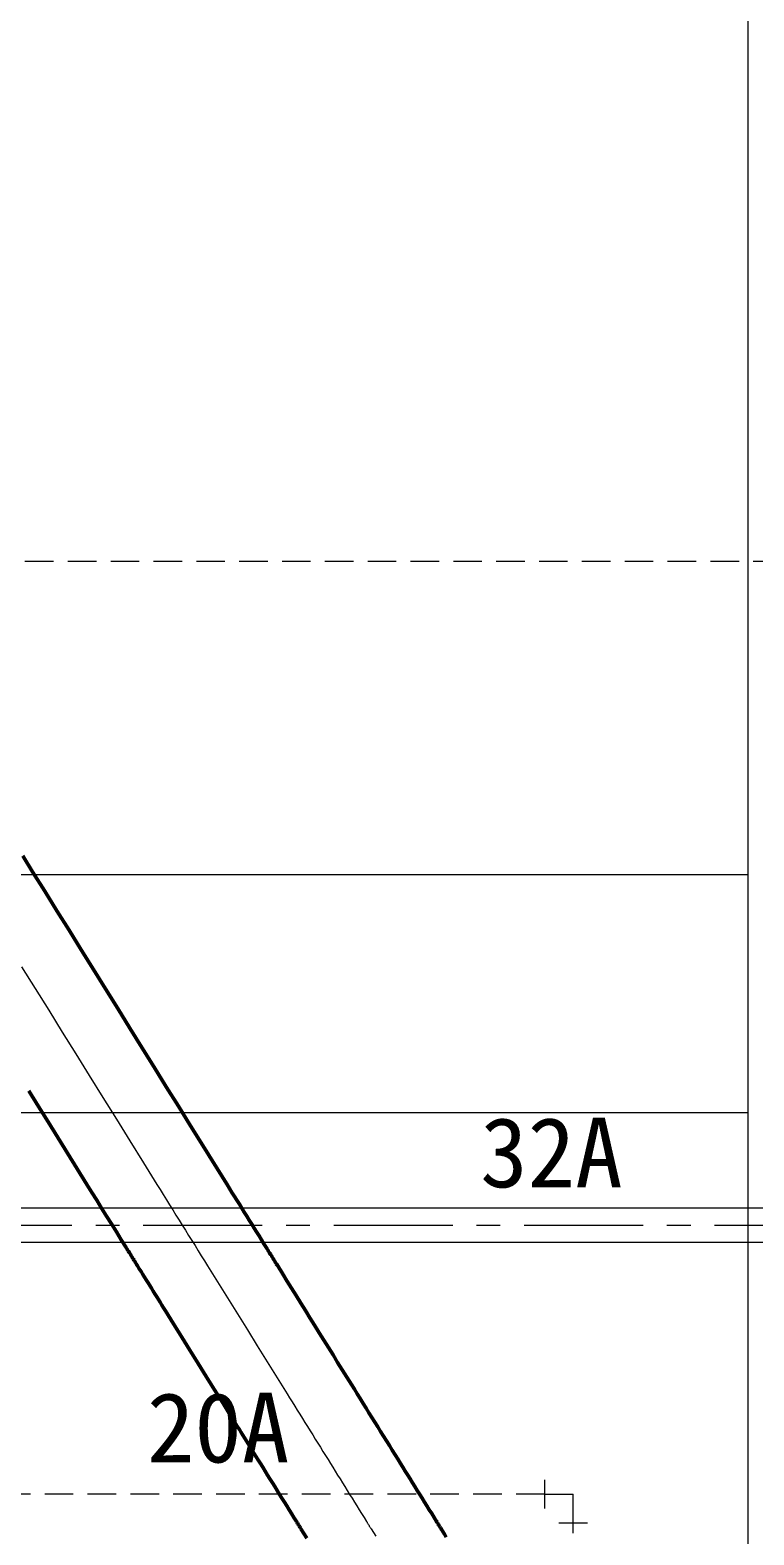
# Model space of a CAD drawing. Units: millimetres at full size. Extents: x -12803 to 120774, y -9413 to 101127.
# Drawn here: x 15130 to 16043, y 24189 to 26085 of the extents above; entities that cross this region are included whole.
import ezdxf
from ezdxf.enums import TextEntityAlignment as Align

# ---------------------------------------------------------------- set-up
doc = ezdxf.new("R2010")
doc.units = ezdxf.units.MM
doc.header["$LTSCALE"] = 30
doc.linetypes.add('CHAIN1', pattern=[8, 5, -1, 1, -1])
doc.linetypes.add('DASHED1', pattern=[1.8, 1.2, -0.6])
for name, color, linetype, lineweight in [('0-1_1-2', 7, 'Continuous', 15), ('9-2_配管－給湯１２：ＨＴＬＰ（ＵＸ）', 3, 'Continuous', 20), ('9-4_配管－ガス３：ねじ込み', 3, 'Continuous', 20), ('9-B_ダクト－ＥＡ・丸ダクト：排気', 134, 'Continuous', 50)]:
    doc.layers.add(name, color=color, linetype=linetype, lineweight=lineweight)
doc.styles.add('ＭＳ ゴシック', font='')
doc.styles.get('ＭＳ ゴシック').set_extended_font_data('MS Gothic')

msp = doc.modelspace()

# ---------------------------------------------------------------- linework, layer by layer
at = {"layer": '0-1_1-2'}
for p, q in [((16035, 26371.26), (16035, 18871.26)), ((10385, 25021.26), (16035, 25021.26)), ((10385, 24721.26), (16035, 24721.26))]:
    msp.add_line(p, q, dxfattribs=at)
at = {"layer": '9-2_配管－給湯１２：ＨＴＬＰ（ＵＸ）'}
for p, q in [((16778, 24600.53), (14313.19, 24600.53)), ((14313.19, 24557.83), (16778, 24557.83))]:
    msp.add_line(p, q, dxfattribs=at)
at = {"layer": '9-2_配管－給湯１２：ＨＴＬＰ（ＵＸ）', "color": 7, "linetype": 'CHAIN1', "lineweight": 15}
msp.add_line((14313.19, 24579.18), (16778, 24579.18), dxfattribs=at)
at = {"layer": '9-4_配管－ガス３：ねじ込み', "linetype": 'DASHED1'}
for p, q in [((17860.08, 25415.27), (14971, 25415.27)), ((15779, 24258.25), (15779, 24222.25)), ((15779, 24240.25), (14971, 24240.25)), ((15779, 24240.25), (15815, 24240.25)), ((15815, 24204.25), (15815, 24240.25)), ((15797, 24204.25), (15833, 24204.25)), ((15815, 24191.01), (15815, 24204.25))]:
    msp.add_line(p, q, dxfattribs=at)
at = {"layer": '9-B_ダクト－ＥＡ・丸ダクト：排気'}
for p, q in [((15363.47, 24655.16), (15378.78, 24630.53)), ((15415.61, 24287.28), (15417.74, 24283.85))]:
    msp.add_line(p, q, dxfattribs=at)
for points in [[(15121.27, 25044.61), (15133.69, 25024.63), (15149.01, 25000), (15164.33, 24975.37), (15179.65, 24950.74), (15194.97, 24926.11), (15210.28, 24901.48), (15225.6, 24876.84), (15240.92, 24852.21), (15256.24, 24827.58), (15271.56, 24802.95), (15286.88, 24778.32), (15302.19, 24753.69), (15317.51, 24729.05), (15332.83, 24704.42), (15348.15, 24679.79), (15363.47, 24655.16)], [(15128.71, 24748.61), (15140.95, 24728.93), (15153.19, 24709.25), (15165.43, 24689.57), (15177.67, 24669.89), (15189.9, 24650.21), (15202.14, 24630.53)], [(15266.01, 24527.83), (15268.2, 24524.31), (15270.39, 24520.79), (15272.58, 24517.27), (15274.77, 24513.75), (15276.96, 24510.23), (15279.15, 24506.71), (15281.33, 24503.19), (15283.52, 24499.67), (15285.71, 24496.15), (15287.9, 24492.63), (15290.09, 24489.11), (15292.28, 24485.59), (15294.47, 24482.07), (15296.66, 24478.55), (15298.84, 24475.03), (15301.03, 24471.51), (15311.35, 24454.92), (15321.67, 24438.33), (15331.99, 24421.73), (15342.31, 24405.14), (15352.63, 24388.54), (15362.95, 24371.95), (15373.27, 24355.36), (15383.59, 24338.76), (15385.72, 24335.33), (15387.86, 24331.9), (15389.99, 24328.47), (15392.13, 24325.03), (15394.26, 24321.6), (15396.4, 24318.17), (15398.53, 24314.74), (15400.67, 24311.3), (15402.8, 24307.87), (15404.93, 24304.44), (15407.07, 24301.01), (15409.2, 24297.58), (15411.34, 24294.14), (15413.47, 24290.71), (15415.61, 24287.28)], [(15442.65, 24527.83), (15448.46, 24518.49), (15454.27, 24509.15), (15460.08, 24499.8), (15465.89, 24490.46), (15471.7, 24481.12), (15477.51, 24471.78), (15483.32, 24462.44), (15489.13, 24453.1), (15494.93, 24443.76), (15500.74, 24434.42), (15506.55, 24425.08), (15512.36, 24415.73), (15518.17, 24406.39), (15523.98, 24397.05), (15529.79, 24387.71), (15535.6, 24378.37), (15539.27, 24372.46), (15542.95, 24366.55), (15546.62, 24360.65), (15550.29, 24354.74), (15553.97, 24348.83), (15557.64, 24342.92), (15561.32, 24337.02), (15564.99, 24331.11), (15568.66, 24325.2), (15572.34, 24319.29), (15576.01, 24313.38), (15579.69, 24307.48), (15583.36, 24301.57), (15587.03, 24295.66), (15590.71, 24289.75), (15594.38, 24283.85)]]:
    msp.add_lwpolyline(points, dxfattribs=at)
at = {"layer": '9-B_ダクト－ＥＡ・丸ダクト：排気', "color": 7, "linetype": 'CHAIN1', "lineweight": 15}
for points in [[(15119.87, 24904.84), (15136.93, 24877.41), (15153.99, 24849.98), (15171.05, 24822.55), (15188.11, 24795.11), (15205.17, 24767.68), (15222.23, 24740.25), (15239.29, 24712.82), (15256.35, 24685.39), (15273.41, 24657.96), (15290.46, 24630.53)], [(15354.33, 24527.83), (15366.84, 24507.71), (15379.35, 24487.6), (15391.86, 24467.49), (15404.37, 24447.37), (15416.87, 24427.26), (15429.38, 24407.15), (15441.89, 24387.03), (15454.4, 24366.92), (15457.63, 24361.73), (15460.86, 24356.54), (15464.09, 24351.34), (15467.31, 24346.15), (15470.54, 24340.96), (15473.77, 24335.77), (15477, 24330.58), (15480.23, 24325.38), (15483.46, 24320.19), (15486.69, 24315), (15489.92, 24309.81), (15493.15, 24304.61), (15496.38, 24299.42), (15499.6, 24294.23), (15502.83, 24289.04), (15506.06, 24283.85)]]:
    msp.add_lwpolyline(points, dxfattribs=at)
at = {"layer": '9-B_ダクト－ＥＡ・丸ダクト：排気', "linetype": 'DASHED1'}
for points in [[(15202.14, 24630.53), (15208.32, 24620.59), (15214.51, 24610.65), (15220.69, 24600.71), (15226.87, 24590.77), (15233.05, 24580.84), (15239.23, 24570.9), (15245.41, 24560.96), (15251.59, 24551.02), (15252.49, 24549.57), (15253.39, 24548.12), (15254.29, 24546.67), (15255.19, 24545.22), (15256.1, 24543.77), (15257, 24542.32), (15257.9, 24540.87), (15258.8, 24539.42), (15259.7, 24537.97), (15260.6, 24536.53), (15261.5, 24535.08), (15262.41, 24533.63), (15263.31, 24532.18), (15264.21, 24530.73), (15265.11, 24529.28), (15266.01, 24527.83)], [(15378.78, 24630.53), (15381.89, 24625.54), (15384.99, 24620.55), (15388.09, 24615.57), (15391.19, 24610.58), (15394.29, 24605.59), (15397.39, 24600.6), (15400.5, 24595.62), (15403.6, 24590.63), (15406.7, 24585.64), (15409.8, 24580.65), (15412.9, 24575.67), (15416, 24570.68), (15419.11, 24565.69), (15422.21, 24560.7), (15425.31, 24555.72), (15428.41, 24550.73), (15429.3, 24549.3), (15430.19, 24547.87), (15431.08, 24546.43), (15431.97, 24545), (15432.86, 24543.57), (15433.75, 24542.14), (15434.64, 24540.71), (15435.53, 24539.28), (15436.42, 24537.85), (15437.31, 24536.42), (15438.2, 24534.98), (15439.09, 24533.55), (15439.98, 24532.12), (15440.87, 24530.69), (15441.76, 24529.26), (15442.65, 24527.83)], [(15417.74, 24283.85), (15420.77, 24278.98), (15423.79, 24274.12), (15426.82, 24269.25), (15429.84, 24264.39), (15432.87, 24259.52), (15435.89, 24254.66), (15438.92, 24249.79), (15441.94, 24244.93), (15444.97, 24240.06), (15447.99, 24235.2), (15451.02, 24230.34), (15454.04, 24225.47), (15457.07, 24220.61), (15460.1, 24215.74), (15463.12, 24210.88), (15466.15, 24206.01), (15466.51, 24205.43), (15466.87, 24204.84), (15467.24, 24204.26), (15467.6, 24203.67), (15467.97, 24203.09), (15468.33, 24202.5), (15468.69, 24201.91), (15469.06, 24201.33), (15469.42, 24200.74), (15469.79, 24200.16), (15470.15, 24199.57), (15470.51, 24198.99), (15470.88, 24198.4), (15471.24, 24197.82), (15471.61, 24197.23), (15471.97, 24196.65), (15475.66, 24190.72), (15479.34, 24184.79)], [(15594.38, 24283.85), (15597.41, 24278.98), (15600.43, 24274.12), (15603.46, 24269.25), (15606.48, 24264.39), (15609.51, 24259.52), (15612.53, 24254.66), (15615.56, 24249.79), (15618.58, 24244.93), (15621.61, 24240.06), (15624.63, 24235.2), (15627.66, 24230.34), (15630.69, 24225.47), (15633.71, 24220.61), (15636.74, 24215.74), (15639.76, 24210.88), (15642.79, 24206.01), (15643.15, 24205.43), (15643.51, 24204.84), (15643.88, 24204.26), (15644.24, 24203.67), (15644.61, 24203.09), (15644.97, 24202.5), (15645.33, 24201.91), (15645.7, 24201.33), (15646.06, 24200.74), (15646.43, 24200.16), (15646.79, 24199.57), (15647.15, 24198.99), (15647.52, 24198.4), (15647.88, 24197.82), (15648.25, 24197.23), (15648.61, 24196.65), (15650.76, 24193.19), (15652.9, 24189.74), (15655.05, 24186.29)]]:
    msp.add_lwpolyline(points, dxfattribs=at)
at = {"layer": '9-B_ダクト－ＥＡ・丸ダクト：排気', "color": 7, "linetype": 'DASHED1', "lineweight": 15}
for points in [[(15290.46, 24630.53), (15294.46, 24624.11), (15298.45, 24617.69), (15302.44, 24611.27), (15306.43, 24604.85), (15310.42, 24598.43), (15314.41, 24592.02), (15318.41, 24585.6), (15322.4, 24579.18), (15326.39, 24572.76), (15330.38, 24566.34), (15334.37, 24559.92), (15338.37, 24553.5), (15342.36, 24547.08), (15346.35, 24540.67), (15350.34, 24534.25), (15354.33, 24527.83)], [(15506.06, 24283.85), (15509.09, 24278.98), (15512.11, 24274.12), (15515.14, 24269.25), (15518.16, 24264.39), (15521.19, 24259.52), (15524.21, 24254.66), (15527.24, 24249.79), (15530.26, 24244.93), (15533.29, 24240.06), (15536.31, 24235.2), (15539.34, 24230.34), (15542.36, 24225.47), (15545.39, 24220.61), (15548.42, 24215.74), (15551.44, 24210.88), (15554.47, 24206.01), (15554.83, 24205.43), (15555.19, 24204.84), (15555.56, 24204.26), (15555.92, 24203.67), (15556.29, 24203.09), (15556.65, 24202.5), (15557.01, 24201.91), (15557.38, 24201.33), (15557.74, 24200.74), (15558.11, 24200.16), (15558.47, 24199.57), (15558.83, 24198.99), (15559.2, 24198.4), (15559.56, 24197.82), (15559.93, 24197.23), (15560.29, 24196.65), (15563.21, 24191.96), (15566.12, 24187.27)]]:
    msp.add_lwpolyline(points, dxfattribs=at)

# ---------------------------------------------------------------- texts
at = {"layer": '9-2_配管－給湯１２：ＨＴＬＰ（ＵＸ）', "color": 7, "style": 'ＭＳ ゴシック'}
msp.add_text('32A', height=87.98, dxfattribs=at).set_placement((15697.86, 24600.53), align=Align.BOTTOM_LEFT)
at = {"layer": '9-4_配管－ガス３：ねじ込み', "color": 7, "style": 'ＭＳ ゴシック'}
msp.add_text('20A', height=87.98, dxfattribs=at).set_placement((15277.77, 24253.85), align=Align.BOTTOM_LEFT)

doc.saveas('drawing.dxf')
